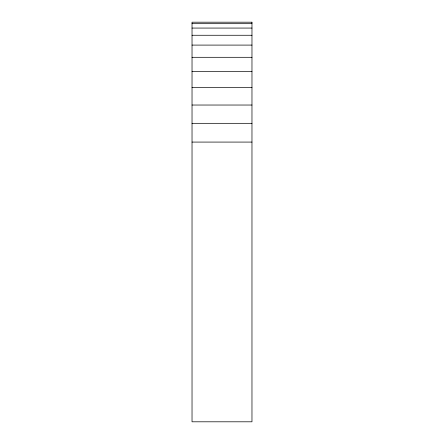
<?xml version="1.0" encoding="UTF-8"?>
<svg xmlns="http://www.w3.org/2000/svg" width="444" height="444" viewBox="0 0 444 444"><rect width="100%" height="100%" fill="white"/><g stroke="black" fill="none" stroke-linecap="round" stroke-linejoin="round"><path stroke-width="0.67" d="M192.03 23.676L251.97 23.676M192.03 28.066L251.97 28.066M192.03 35.265L251.97 35.265M192.03 45.094L251.97 45.094M192.03 57.309L251.97 57.309M192.03 71.617L251.97 71.617M192.03 87.657L251.97 87.657M192.03 105.034L251.97 105.034M192.03 123.327L251.97 123.327M192.03 142.08L251.97 142.08M251.97 22.2L192.03 22.2L192.03 421.8L251.97 421.8L251.97 22.2"/></g></svg>
